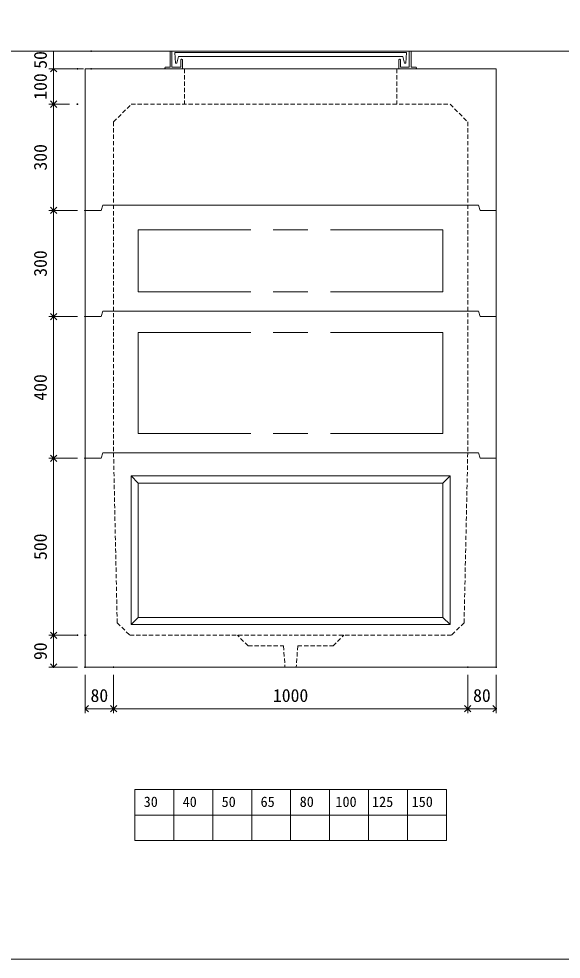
# Model space of a CAD drawing. Units: millimetres, scale not verified. Extents: x -4890 to 18490, y -2305 to 2305.
# Drawn here: x 1828 to 3359, y -1970 to 686 of the extents above; entities that cross this region are included whole.
import ezdxf
from ezdxf.enums import TextEntityAlignment as Align

# ---------------------------------------------------------------- set-up
doc = ezdxf.new("R2010")
doc.units = ezdxf.units.MM
doc.header["$LTSCALE"] = 10
doc.header["$PDMODE"] = 32
doc.header["$PDSIZE"] = 2
doc.linetypes.add('DASHED1', pattern=[1.8, 1.2, -0.6])
doc.linetypes.add('USER2', pattern=[50.8, 31.75, -6.35, 6.35, -6.35])
doc.layers.add('0-1_Defpoints', color=7, linetype='Continuous')
for name, color, linetype, lineweight in [('0-2_waku', 7, 'Continuous', 18), ('0-3_gaikei', 7, 'Continuous', 18), ('0-4_kakure', 7, 'DASHED1', 5), ('0-5_sunpou', 7, 'Continuous', 5), ('0-8_uchigawa', 6, 'Continuous', 18), ('0-A_futa', 3, 'Continuous', 18), ('0-B_GL', 4, 'Continuous', 18), ('0-D_文字１', 7, 'Continuous', 18), ('1-2_uchigawa2', 6, 'USER2', 18)]:
    doc.layers.add(name, color=color, linetype=linetype, lineweight=lineweight)
doc.styles.add('ＭＳ ゴシック', font='')
doc.styles.get('ＭＳ ゴシック').set_extended_font_data('MS Gothic')

# ---------------------------------------------------------------- blocks, each defined once
blk = doc.blocks.new('_Open90')
at = {"layer": '0-5_sunpou'}
blk.add_line((0, 0), (-1, 0), dxfattribs=at)
blk.add_lwpolyline([(-0.5, 0.5), (0, 0), (-0.5, -0.5)], dxfattribs=at)
blk = doc.blocks.new('D47')
at = {"layer": '0-1_Defpoints'}
for p in [(3462.32, 1054.36), (3542.32, 1054.36), (3542.32, 936.94)]:
    blk.add_point(p, dxfattribs=at)
at = {"layer": '0-5_sunpou'}
for p, q in [((3462.32, 1032.36), (3462.32, 923.94)), ((3542.32, 1032.36), (3542.32, 923.94)), ((3480.32, 936.94), (3524.32, 936.94))]:
    blk.add_line(p, q, dxfattribs=at)
at = {"layer": '0-5_sunpou', "xscale": 18, "yscale": 18, "rotation": 180}
blk.add_blockref('_Open90', (3462.32, 936.94), dxfattribs=at)
at = {"layer": '0-5_sunpou', "xscale": 18, "yscale": 18}
blk.add_blockref('_Open90', (3542.32, 936.94), dxfattribs=at)
at = {"layer": '0-5_sunpou', "style": 'ＭＳ ゴシック'}
blk.add_text('80', height=36.66, dxfattribs=at).set_placement((3477.32, 944.94), align=Align.BOTTOM_LEFT)
blk = doc.blocks.new('D48')
at = {"layer": '0-1_Defpoints'}
for p in [(3542.32, 1054.36), (4542.32, 1054.36), (4542.32, 936.94)]:
    blk.add_point(p, dxfattribs=at)
at = {"layer": '0-5_sunpou'}
for p, q in [((3542.32, 1032.36), (3542.32, 923.94)), ((4542.32, 1032.36), (4542.32, 923.94)), ((3560.32, 936.94), (4524.32, 936.94))]:
    blk.add_line(p, q, dxfattribs=at)
at = {"layer": '0-5_sunpou', "xscale": 18, "yscale": 18, "rotation": 180}
blk.add_blockref('_Open90', (3542.32, 936.94), dxfattribs=at)
at = {"layer": '0-5_sunpou', "xscale": 18, "yscale": 18}
blk.add_blockref('_Open90', (4542.32, 936.94), dxfattribs=at)
at = {"layer": '0-5_sunpou', "style": 'ＭＳ ゴシック'}
blk.add_text('1000', height=36.66, dxfattribs=at).set_placement((3992.32, 944.94), align=Align.BOTTOM_LEFT)
blk = doc.blocks.new('D49')
at = {"layer": '0-1_Defpoints'}
for p in [(4542.32, 1054.36), (4622.32, 1054.36), (4622.32, 936.94)]:
    blk.add_point(p, dxfattribs=at)
at = {"layer": '0-5_sunpou'}
for p, q in [((4542.32, 1032.36), (4542.32, 923.94)), ((4622.32, 1032.36), (4622.32, 923.94)), ((4560.32, 936.94), (4604.32, 936.94))]:
    blk.add_line(p, q, dxfattribs=at)
at = {"layer": '0-5_sunpou', "xscale": 18, "yscale": 18, "rotation": 180}
blk.add_blockref('_Open90', (4542.32, 936.94), dxfattribs=at)
at = {"layer": '0-5_sunpou', "xscale": 18, "yscale": 18}
blk.add_blockref('_Open90', (4622.32, 936.94), dxfattribs=at)
at = {"layer": '0-5_sunpou', "style": 'ＭＳ ゴシック'}
blk.add_text('80', height=36.66, dxfattribs=at).set_placement((4557.32, 944.94), align=Align.BOTTOM_LEFT)
blk = doc.blocks.new('D50')
at = {"layer": '0-1_Defpoints'}
for p in [(3462.32, 1144.36), (3373, 1054.36), (3462.32, 1054.36)]:
    blk.add_point(p, dxfattribs=at)
at = {"layer": '0-5_sunpou'}
for p, q in [((3440.32, 1144.36), (3360, 1144.36)), ((3373, 1126.36), (3373, 1072.36)), ((3440.32, 1054.36), (3360, 1054.36))]:
    blk.add_line(p, q, dxfattribs=at)
at = {"layer": '0-5_sunpou', "xscale": 18, "yscale": 18}
for p, rotation in [((3373, 1144.36), 90), ((3373, 1054.36), 270)]:
    blk.add_blockref('_Open90', p, dxfattribs=dict(at, rotation=rotation))
at = {"layer": '0-5_sunpou', "style": 'ＭＳ ゴシック'}
blk.add_text('90', height=36.66, rotation=90, dxfattribs=at).set_placement((3365, 1074.36), align=Align.BOTTOM_LEFT)
blk = doc.blocks.new('D51')
at = {"layer": '0-1_Defpoints'}
for p in [(3462.32, 1644.36), (3373, 1144.36), (3440.32, 1144.36)]:
    blk.add_point(p, dxfattribs=at)
at = {"layer": '0-5_sunpou'}
for p, q in [((3440.32, 1644.36), (3360, 1644.36)), ((3373, 1626.36), (3373, 1162.36)), ((3418.32, 1144.36), (3360, 1144.36))]:
    blk.add_line(p, q, dxfattribs=at)
at = {"layer": '0-5_sunpou', "xscale": 18, "yscale": 18}
for p, rotation in [((3373, 1644.36), 90), ((3373, 1144.36), 270)]:
    blk.add_blockref('_Open90', p, dxfattribs=dict(at, rotation=rotation))
at = {"layer": '0-5_sunpou', "style": 'ＭＳ ゴシック'}
blk.add_text('500', height=36.66, rotation=90, dxfattribs=at).set_placement((3365, 1356.86), align=Align.BOTTOM_LEFT)
blk = doc.blocks.new('D52')
at = {"layer": '0-1_Defpoints'}
for p in [(3440.32, 2744.36), (3373, 2644.36), (3440.32, 2644.36)]:
    blk.add_point(p, dxfattribs=at)
at = {"layer": '0-5_sunpou'}
for p, q in [((3418.32, 2744.36), (3360, 2744.36)), ((3373, 2726.36), (3373, 2662.36)), ((3418.32, 2644.36), (3360, 2644.36))]:
    blk.add_line(p, q, dxfattribs=at)
at = {"layer": '0-5_sunpou', "xscale": 18, "yscale": 18}
for p, rotation in [((3373, 2744.36), 90), ((3373, 2644.36), 270)]:
    blk.add_blockref('_Open90', p, dxfattribs=dict(at, rotation=rotation))
at = {"layer": '0-5_sunpou', "style": 'ＭＳ ゴシック'}
blk.add_text('100', height=36.66, rotation=90, dxfattribs=at).set_placement((3365, 2656.86), align=Align.BOTTOM_LEFT)
blk = doc.blocks.new('D53')
at = {"layer": '0-1_Defpoints'}
for p in [(3440.32, 2644.36), (3373, 2344.36), (3462.32, 2344.36)]:
    blk.add_point(p, dxfattribs=at)
at = {"layer": '0-5_sunpou'}
for p, q in [((3418.32, 2644.36), (3360, 2644.36)), ((3373, 2626.36), (3373, 2362.36)), ((3440.32, 2344.36), (3360, 2344.36))]:
    blk.add_line(p, q, dxfattribs=at)
at = {"layer": '0-5_sunpou', "xscale": 18, "yscale": 18}
for p, rotation in [((3373, 2644.36), 90), ((3373, 2344.36), 270)]:
    blk.add_blockref('_Open90', p, dxfattribs=dict(at, rotation=rotation))
at = {"layer": '0-5_sunpou', "style": 'ＭＳ ゴシック'}
blk.add_text('300', height=36.66, rotation=90, dxfattribs=at).set_placement((3365, 2456.86), align=Align.BOTTOM_LEFT)
blk = doc.blocks.new('D54')
at = {"layer": '0-1_Defpoints'}
for p in [(3462.32, 2344.36), (3373, 2044.36), (3462.32, 2044.36)]:
    blk.add_point(p, dxfattribs=at)
at = {"layer": '0-5_sunpou'}
for p, q in [((3440.32, 2344.36), (3360, 2344.36)), ((3373, 2326.36), (3373, 2062.36)), ((3440.32, 2044.36), (3360, 2044.36))]:
    blk.add_line(p, q, dxfattribs=at)
at = {"layer": '0-5_sunpou', "xscale": 18, "yscale": 18}
for p, rotation in [((3373, 2344.36), 90), ((3373, 2044.36), 270)]:
    blk.add_blockref('_Open90', p, dxfattribs=dict(at, rotation=rotation))
at = {"layer": '0-5_sunpou', "style": 'ＭＳ ゴシック'}
blk.add_text('300', height=36.66, rotation=90, dxfattribs=at).set_placement((3365, 2156.86), align=Align.BOTTOM_LEFT)
blk = doc.blocks.new('D55')
at = {"layer": '0-1_Defpoints'}
for p in [(3462.32, 2044.36), (3373, 1644.36), (3462.32, 1644.36)]:
    blk.add_point(p, dxfattribs=at)
at = {"layer": '0-5_sunpou'}
for p, q in [((3440.32, 2044.36), (3360, 2044.36)), ((3373, 2026.36), (3373, 1662.36)), ((3440.32, 1644.36), (3360, 1644.36))]:
    blk.add_line(p, q, dxfattribs=at)
at = {"layer": '0-5_sunpou', "xscale": 18, "yscale": 18}
for p, rotation in [((3373, 2044.36), 90), ((3373, 1644.36), 270)]:
    blk.add_blockref('_Open90', p, dxfattribs=dict(at, rotation=rotation))
at = {"layer": '0-5_sunpou', "style": 'ＭＳ ゴシック'}
blk.add_text('400', height=36.66, rotation=90, dxfattribs=at).set_placement((3365, 1806.86), align=Align.BOTTOM_LEFT)
blk = doc.blocks.new('D45')
at = {"layer": '0-1_Defpoints'}
for p in [(3479.1, 2794.36), (3373, 2744.36), (3479.1, 2744.36)]:
    blk.add_point(p, dxfattribs=at)
at = {"layer": '0-5_sunpou'}
for p, q in [((3457.1, 2794.36), (3360, 2794.36)), ((3373, 2794.36), (3373, 2744.36)), ((3457.1, 2744.36), (3360, 2744.36))]:
    blk.add_line(p, q, dxfattribs=at)
at = {"layer": '0-5_sunpou', "style": 'ＭＳ ゴシック'}
blk.add_text('50', height=36.66, rotation=90, dxfattribs=at).set_placement((3365, 2744.36), align=Align.BOTTOM_LEFT)

msp = doc.modelspace()

# ---------------------------------------------------------------- linework, layer by layer
at = {"layer": '0-2_waku'}
for p, q in [((2155.28, -1490.72), (2155.28, -1634.72)), ((2155.28, -1490.72), (2155.28, -1634.72)), ((2155.28, -1490.72), (2155.28, -1634.72)), ((2155.28, -1490.72), (2155.28, -1634.72)), ((2155.28, -1490.72), (3035.28, -1490.72)), ((2265.28, -1490.72), (2265.28, -1634.72)), ((2375.28, -1490.72), (2375.28, -1634.72)), ((2375.28, -1490.72), (2375.28, -1634.72)), ((2485.28, -1490.72), (2485.28, -1634.72)), ((2595.28, -1490.72), (2595.28, -1634.72)), ((2705.28, -1490.72), (2705.28, -1634.72)), ((2815.28, -1490.72), (2815.28, -1634.72)), ((2925.28, -1490.72), (2925.28, -1634.72)), ((3035.28, -1490.72), (3035.28, -1634.72)), ((2155.28, -1562.72), (3035.28, -1562.72)), ((2155.28, -1634.72), (3035.28, -1634.72)), ((-1229.72, -1969.72), (4890.28, -1969.72))]:
    msp.add_line(p, q, dxfattribs=at)
msp.add_lwpolyline([(-1229.72, 2305.28), (-1229.72, -1969.72), (4890.28, -1969.72)], dxfattribs=at)
at = {"layer": '0-3_gaikei'}
for p, q in [((2015.28, 545.28), (3175.28, 545.28)), ((2015.28, 545.28), (2015.28, -554.72)), ((2060.78, 545.28), (2015.28, 545.28)), ((3175.28, 545.28), (3175.28, -554.72)), ((2595.28, 160.28), (2065.28, 160.28)), ((3125.28, 160.28), (2595.28, 160.28)), ((3125.28, 160.28), (3130.28, 145.28)), ((3175.28, 145.28), (3130.28, 145.28)), ((3150.28, 145.28), (3175.28, 145.28)), ((3150.28, 145.28), (3175.28, 145.28)), ((2595.28, -139.72), (2065.28, -139.72)), ((3125.28, -139.72), (2595.28, -139.72)), ((3125.28, -139.72), (3130.28, -154.72)), ((3175.28, -154.72), (3130.28, -154.72)), ((3150.28, -154.72), (3175.28, -154.72)), ((3150.28, -154.72), (3175.28, -154.72)), ((2015.28, -554.72), (2015.28, -1144.72)), ((2595.28, -539.72), (2065.28, -539.72)), ((3125.28, -539.72), (2595.28, -539.72)), ((3125.28, -539.72), (3130.28, -554.72)), ((3175.28, -554.72), (3130.28, -554.72)), ((3150.28, -554.72), (3175.28, -554.72)), ((3150.28, -554.72), (3175.28, -554.72))]:
    msp.add_line(p, q, dxfattribs=at)
for points in [[(2065.28, 160.28), (2060.28, 145.28), (2015.28, 145.28)], [(2065.28, -139.72), (2060.28, -154.72), (2015.28, -154.72)], [(2065.28, -539.72), (2060.28, -554.72), (2015.28, -554.72)], [(2015.28, -1144.72), (3175.28, -1144.72), (3175.28, -554.72)]]:
    msp.add_lwpolyline(points, dxfattribs=at)
at = {"layer": '0-4_kakure'}
for p, q in [((2295.28, 545.28), (2295.28, 445.28)), ((2895.28, 545.28), (2895.28, 445.28)), ((2095.28, 395.28), (2145.28, 445.28)), ((2145.28, 445.28), (3045.28, 445.28)), ((3045.28, 445.28), (3095.28, 395.28)), ((2095.28, 395.28), (2095.28, -539.72)), ((3095.28, 395.28), (3095.28, -539.72)), ((2105.6, -1019.72), (2095.28, -539.72)), ((3095.28, -539.72), (3084.96, -1019.72)), ((2105.6, -1019.72), (2141.36, -1054.72)), ((2141.36, -1054.72), (2595.28, -1054.72)), ((2475.28, -1084.72), (2445.28, -1054.72)), ((2715.28, -1084.72), (2745.28, -1054.72)), ((2475.28, -1084.72), (2575.28, -1084.72)), ((2575.28, -1084.72), (2579.28, -1144.72)), ((2615.28, -1084.72), (2611.28, -1144.72)), ((2615.28, -1084.72), (2715.28, -1084.72))]:
    msp.add_line(p, q, dxfattribs=at)
msp.add_lwpolyline([(3084.96, -1019.72), (3049.19, -1054.72), (2595.28, -1054.72)], dxfattribs=at)
at = {"layer": '0-8_uchigawa'}
for p, q in [((2145.28, -604.72), (2165.28, -624.72)), ((2145.28, -1024.72), (2145.28, -604.72)), ((3045.28, -1024.72), (3045.28, -604.72)), ((2165.28, -624.72), (2595.28, -624.72)), ((2165.28, -1004.72), (2165.28, -624.72)), ((3025.28, -1004.72), (3025.28, -624.72)), ((2145.28, -1024.72), (2165.28, -1004.72)), ((2165.28, -1004.72), (3025.28, -1004.72)), ((3045.28, -1024.72), (3025.28, -1004.72)), ((2145.28, -1024.72), (3045.28, -1024.72))]:
    msp.add_line(p, q, dxfattribs=at)
for points in [[(2145.28, -604.72), (2595.28, -604.72), (3045.28, -604.72)], [(2595.28, -624.72), (3025.28, -624.72), (3045.28, -604.72)]]:
    msp.add_lwpolyline(points, dxfattribs=at)
at = {"layer": '0-A_futa'}
for p, q in [((2255.28, 593.28), (2255.28, 550.28)), ((2257.28, 595.28), (2260.28, 595.28)), ((2260.28, 595.28), (2260.28, 550.28)), ((2268.09, 590.78), (2922.42, 590.78)), ((2268.09, 590.78), (2270.58, 560.78)), ((2922.42, 590.78), (2920.17, 560.78)), ((2930.28, 595.28), (2930.28, 550.28)), ((2930.28, 595.28), (2933.28, 595.28)), ((2935.28, 593.28), (2935.28, 550.28)), ((2270.58, 560.78), (2274.29, 560.78)), ((2278.61, 579.78), (2274.29, 560.78)), ((2278.61, 579.78), (2911.95, 579.78)), ((2285.28, 570.28), (2285.28, 550.28)), ((2287.28, 572.28), (2288.28, 572.28)), ((2290.28, 570.28), (2290.28, 545.28)), ((2900.28, 570.28), (2900.28, 545.28)), ((2903.28, 572.28), (2902.28, 572.28)), ((2905.28, 570.28), (2905.28, 550.28)), ((2911.95, 579.78), (2916.26, 560.78)), ((2920.17, 560.78), (2916.26, 560.78)), ((2240.28, 548.28), (2240.28, 547.28)), ((2242.28, 550.28), (2255.28, 550.28)), ((2295.28, 545.28), (2242.28, 545.28)), ((2260.28, 550.28), (2285.28, 550.28)), ((2900.28, 545.28), (2948.28, 545.28)), ((2930.28, 550.28), (2905.28, 550.28)), ((2948.28, 550.28), (2935.28, 550.28)), ((2950.28, 548.28), (2950.28, 547.28))]:
    msp.add_line(p, q, dxfattribs=at)
for centre, start, end in [((2257.28, 593.28), 90, 180), ((2933.28, 593.28), 0, 90), ((2287.28, 570.28), 90, 180), ((2288.28, 570.28), 0, 90), ((2902.28, 570.28), 90, 180), ((2903.28, 570.28), 0, 90), ((2242.28, 548.28), 90, 180), ((2242.28, 547.28), 180, 270), ((2948.28, 548.28), 0, 90), ((2948.28, 547.28), 270, 0)]:
    msp.add_arc(centre, 2, start, end, dxfattribs=at)
at = {"layer": '0-B_GL'}
msp.add_line((-1230.01, 595.28), (4889.99, 595.28), dxfattribs=at)
at = {"layer": '1-2_uchigawa2'}
for p, q in [((2165.28, 90.28), (2595.28, 90.28)), ((2165.28, 90.28), (2165.28, -84.72)), ((3025.28, 90.28), (2595.28, 90.28)), ((3025.28, 90.28), (3025.28, -84.72)), ((2165.28, -84.72), (2595.28, -84.72)), ((3025.28, -84.72), (2595.28, -84.72)), ((2165.28, -199.72), (2595.28, -199.72)), ((2165.28, -199.72), (2165.28, -484.72)), ((3025.28, -199.72), (2595.28, -199.72)), ((3025.28, -199.72), (3025.28, -484.72)), ((2165.28, -484.72), (2595.28, -484.72)), ((3025.28, -484.72), (2595.28, -484.72))]:
    msp.add_line(p, q, dxfattribs=at)

# ---------------------------------------------------------------- block references
at = {"layer": '0-5_sunpou'}
for name in ['D45', 'D52', 'D53', 'D54', 'D55', 'D51', 'D50', 'D47', 'D48', 'D49']:
    msp.add_blockref(name, (-1447.04, -2199.08), dxfattribs=at)

# ---------------------------------------------------------------- texts
at = {"layer": '0-D_文字１', "style": 'ＭＳ ゴシック'}
for s, p in [('30', (2180.43, -1548.53)), ('40', (2290.43, -1548.53)), ('50', (2400.43, -1548.53)), ('65', (2510.43, -1548.53)), ('80', (2620.84, -1548.53)), ('100', (2721.71, -1548.53)), ('125', (2825.1, -1548.53)), ('150', (2936.86, -1548.53))]:
    msp.add_text(s, height=29.33, dxfattribs=at).set_placement(p, align=Align.BOTTOM_LEFT)

doc.saveas('drawing.dxf')
